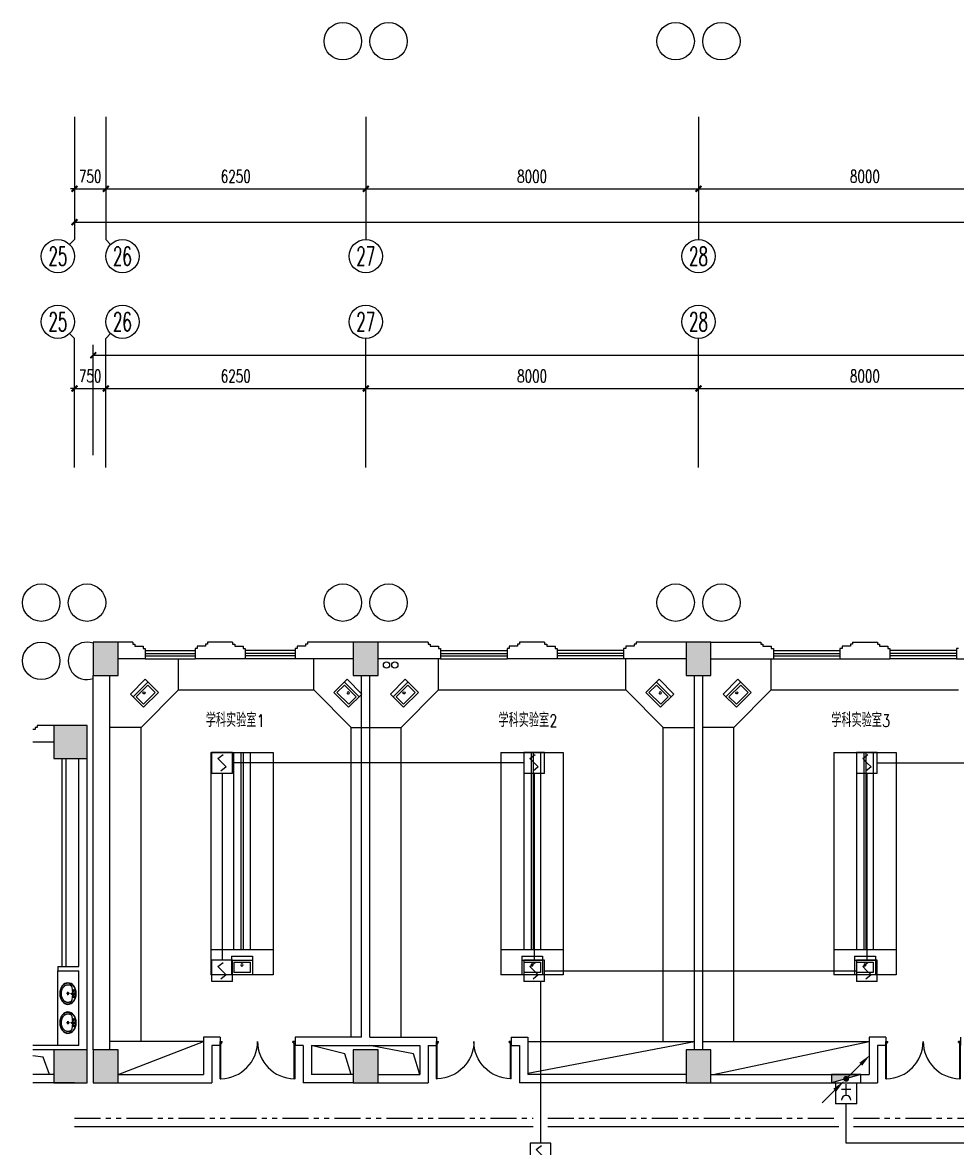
# Model space of a CAD drawing. Extents: x 190999 to 918899, y -200814 to 215286.
# Drawn here: x 563535 to 586010, y 9911 to 36986 of the extents above; entities that cross this region are included whole.
import ezdxf
from ezdxf.enums import TextEntityAlignment as Align

# ---------------------------------------------------------------- set-up
doc = ezdxf.new("R2010")
doc.units = 0
doc.header["$LTSCALE"] = 1000
doc.header["$MEASUREMENT"] = 0
doc.linetypes.add('PHANTOM2', pattern=[1.25, 0.625, -0.125, 0.125, -0.125, 0.125, -0.125])
doc.layers.get('Defpoints').update_dxf_attribs({"color": 1})
for name, color, linetype in [('00-EQUIP', 3, 'Continuous'), ('00-LWIRE', 4, 'Continuous'), ('00-WIRE-4', 6, 'Continuous'), ('A-卫生间', 250, 'Continuous'), ('A-墙线', 2, 'Continuous'), ('A-外包装修', 250, 'Continuous'), ('A-外窗', 145, 'Continuous'), ('A-家具', 250, 'Continuous'), ('A-门', 167, 'Continuous'), ('AXIS', 3, 'Continuous'), ('AXIS_TEXT', 7, 'Continuous'), ('COLUMN', 2, 'Continuous'), ('EQUIP_消火栓', 1, 'Continuous'), ('PUB_HATCH', 250, 'Continuous'), ('房间名称', 7, 'Continuous'), ('洞口线', 165, 'Continuous'), ('雨水管', 151, 'Continuous')]:
    doc.layers.add(name, color=color, linetype=linetype)
doc.styles.add('_TCH_AXIS', font='COMPLEX', dxfattribs={"bigfont": 'GBCBIG'})
doc.styles.add('_TCH_DIM', font='SIMPLEX', dxfattribs={"bigfont": 'GBCBIG'})
doc.styles.add('COMPLEX', font='COMPLEX')
doc.styles.add('DIM_FONT', font='SIMPLEX', dxfattribs={"width": 0.7, "bigfont": 'GBCBIG'})
doc.styles.get("Standard").update_dxf_attribs({"font": 'simhei.ttf'})
doc.styles.add('XXK', font='romans.shx', dxfattribs={"width": 0.75, "bigfont": 'hzf.shx'})
doc.styles.add('zz-1', font='arial.ttf', dxfattribs={"width": 0.8})
doc.linetypes.add('BIG-DLINE', pattern='A,1,-0.15,["D",XXK,S=0.2,R=0,X=-0.1,Y=-0.09],-0.2', length=1.35)
doc.dimstyles.new('DIMN', dxfattribs={"dimtxt": 300, "dimasz": 100, "dimexe": 250, "dimexo": 300, "dimgap": 150, "dimtad": 1, "dimdec": 0, "dimzin": 0, "dimdsep": 46, "dimtxsty": 'DIM_FONT', "dimblk": 'ARCHTICK', "dimcen": 0.09, "dimclrt": 7, "dimazin": 2, "dimtfac": 1, "dimtdec": 0, "dimtix": 1, "dimtmove": 2, "dimatfit": 3, "dimfxl": 0, "dimtolj": 1, "dimtzin": 0, "dimarcsym": 0})

# ---------------------------------------------------------------- blocks, each defined once
blk = doc.blocks.new('m1800')
at = {"layer": 'A-墙线'}
for p, q in [((-900, -100), (-900, 100)), ((900, -100), (900, 100))]:
    blk.add_line(p, q, dxfattribs=at)
at = {"layer": 'A-门'}
for p, q in [((-900, 900), (-900, 0)), ((-900, 900), (-880, 900)), ((-880, 900), (-880, 50)), ((880, 900), (880, 50)), ((900, 900), (880, 900)), ((900, 900), (900, 0)), ((-900, 50), (-870, 50)), ((-900, 0), (-850, 0)), ((-870, 50), (-870, 30)), ((-870, 30), (-850, 30)), ((-850, 30), (-850, 0)), ((850, 30), (850, 0)), ((870, 30), (850, 30)), ((900, 0), (850, 0)), ((870, 50), (870, 30)), ((900, 50), (870, 50))]:
    blk.add_line(p, q, dxfattribs=at)
for centre, start, end in [((-900, 0), 0, 88.7267), ((900, 0), 91.2733, 180)]:
    blk.add_arc(centre, 900, start, end, dxfattribs=at)
blk = doc.blocks.new('手盆')
at = {"layer": 'A-卫生间'}
for p, q in [((113, 12), (46, 16)), ((160, 0), (235, 0)), ((198, -37), (198, 38)), ((113, -11), (46, -16))]:
    blk.add_line(p, q, dxfattribs=at)
for centre, major_axis, ratio, start_param, end_param in [((198, 0), (0, 259), 0.763797, 3.141593, 9.424778), ((194, 0), (0, 259), 0.413212, 0.351725, 1.519021), ((106, 0), (0, 13.9), 0.9, 3.760941, 5.663837), ((194, 0), (0, 259), 0.413212, 1.620217, 2.789865)]:
    blk.add_ellipse(centre, major_axis=major_axis, ratio=ratio, start_param=start_param, end_param=end_param, dxfattribs=at)
for centre, major_axis in [((46, 0), (0, 15.8)), ((56, 71), (0, 20.6)), ((56, 71), (0, 15.6)), ((198, 0), (0, 23.4)), ((56, -71), (0, 20.6)), ((56, -71), (0, 15.6))]:
    blk.add_ellipse(centre, major_axis=major_axis, ratio=0.9, dxfattribs=at)
for points, knots in [([(198, -249), (204, -249), (211, -249), (228, -246), (239, -243), (260, -236), (270, -231), (290, -218), (299, -211), (317, -194), (325, -185), (340, -164), (347, -153), (360, -129), (365, -116), (374, -90), (378, -76), (383, -48), (385, -34), (387, -5), (387, 9), (385, 38), (383, 52), (377, 80), (373, 94), (364, 120), (358, 133), (345, 156), (338, 167), (323, 187), (314, 197), (296, 213), (287, 220), (267, 232), (257, 237), (236, 244), (225, 247), (204, 249), (193, 249), (171, 247), (161, 245), (140, 237), (129, 232), (110, 221), (100, 213), (82, 197), (74, 188), (58, 168), (51, 157), (38, 133), (32, 121), (23, 95), (19, 81), (13, 53), (11, 39), (9, 10), (9, -4), (10, -33), (12, -47), (18, -75), (21, -89), (30, -115), (36, -128), (48, -152), (55, -163), (70, -184), (78, -193), (96, -210), (105, -218), (125, -230), (135, -235), (156, -243), (167, -246), (184, -249), (191, -249), (198, -249)], [0, 0, 0, 0, 0.105369, 0.105369, 0.278747, 0.278747, 0.452125, 0.452125, 0.625504, 0.625504, 0.798882, 0.798882, 0.97226, 0.97226, 1.145639, 1.145639, 1.319017, 1.319017, 1.492395, 1.492395, 1.665774, 1.665774, 1.839152, 1.839152, 2.01253, 2.01253, 2.185909, 2.185909, 2.359287, 2.359287, 2.532665, 2.532665, 2.706044, 2.706044, 2.879422, 2.879422, 3.0528, 3.0528, 3.226179, 3.226179, 3.399557, 3.399557, 3.572935, 3.572935, 3.746313, 3.746313, 3.919692, 3.919692, 4.09307, 4.09307, 4.266448, 4.266448, 4.439827, 4.439827, 4.613205, 4.613205, 4.786583, 4.786583, 4.959962, 4.959962, 5.13334, 5.13334, 5.306718, 5.306718, 5.480097, 5.480097, 5.653475, 5.653475, 5.826853, 5.826853, 6.000232, 6.000232, 6.17361, 6.17361, 6.283185, 6.283185, 6.283185, 6.283185]), ([(119, -185), (121, -187), (123, -188), (130, -193), (135, -196), (146, -202), (152, -205), (163, -209), (169, -210), (180, -213), (186, -214), (194, -214), (196, -214), (198, -214), (204, -214), (209, -214), (222, -212), (229, -210), (241, -206), (245, -204), (254, -200), (259, -197), (269, -191), (275, -187), (286, -178), (291, -173), (300, -162), (304, -158), (314, -145), (319, -137), (327, -123), (329, -118), (334, -107), (336, -101), (341, -89), (343, -83), (346, -71), (348, -64), (351, -49), (352, -40), (354, -22), (355, -13), (355, 5), (355, 14), (354, 32), (352, 41), (349, 58), (348, 66), (343, 81), (341, 89), (335, 104), (332, 111), (326, 125), (322, 132), (314, 144), (310, 150), (301, 162), (296, 167), (287, 177), (281, 181), (272, 189), (267, 192), (256, 199), (250, 202), (238, 207), (233, 209), (223, 211), (217, 212), (205, 214), (198, 214), (186, 213), (181, 213), (171, 211), (166, 210), (151, 205), (141, 200), (128, 191), (123, 188), (119, 185)], [5.740897, 5.740897, 5.740897, 5.740897, 5.780874, 5.780874, 5.896829, 5.896829, 6.012784, 6.012784, 6.128739, 6.128739, 6.240697, 6.240697, 6.283185, 6.283185, 6.283185, 6.399826, 6.399826, 6.5409, 6.5409, 6.634, 6.634, 6.7271, 6.7271, 6.852188, 6.852188, 6.977276, 6.977276, 7.077377, 7.077377, 7.229977, 7.229977, 7.317389, 7.317389, 7.404801, 7.404801, 7.497094, 7.497094, 7.589386, 7.589386, 7.712334, 7.712334, 7.835281, 7.835281, 7.958228, 7.958228, 8.081175, 8.081175, 8.194983, 8.194983, 8.30879, 8.30879, 8.422598, 8.422598, 8.537599, 8.537599, 8.6526, 8.6526, 8.767602, 8.767602, 8.884432, 8.884432, 8.982435, 8.982435, 9.119467, 9.119467, 9.224191, 9.224191, 9.328914, 9.328914, 9.470087, 9.470087, 9.571187, 9.571187, 9.672288, 9.672288, 9.874489, 9.874489, 9.967059, 9.967059, 9.967059, 9.967059])]:
    blk.add_open_spline(points, degree=3, knots=knots, dxfattribs=at)
blk.add_point((46, 0), dxfattribs=at)
blk = doc.blocks.new('$TwtSys$00000434')
for p, q in [((-0.5, 0.5), (-0.5, -0.5)), ((-0.5, -0.5), (0.5, 0.5)), ((0.5, 0.5), (-0.5, 0.5)), ((0.5, -0.5), (0.5, 0.5)), ((-0.5, -0.5), (0.5, -0.5))]:
    blk.add_line(p, q)
blk.add_solid([(0.5, -0.5), (0.5, 0.5), (-0.5, -0.5)])
blk = doc.blocks.new('_ArchTick')
at = {"const_width": 0.5}
blk.add_lwpolyline([(-0.7, -0.7), (0.7, 0.7)], dxfattribs=at)
blk = doc.blocks.new('*D1085')
at = {"layer": 'AXIS', "color": 0, "lineweight": -2}
for p, q in [((579785, 26586), (579785, 28436)), ((587785, 26586), (587785, 28436)), ((579785, 28186), (587785, 28186))]:
    blk.add_line(p, q, dxfattribs=at)
at = {"layer": 'Defpoints', "color": 0}
for p in [(587785, 28186), (579785, 26286), (587785, 26286)]:
    blk.add_point(p, dxfattribs=at)
at = {"layer": 'AXIS', "color": 0, "lineweight": -2, "xscale": 100, "yscale": 100, "zscale": 100, "rotation": 180}
blk.add_blockref('_ArchTick', (579785, 28186), dxfattribs=at)
at = {"layer": 'AXIS', "color": 0, "lineweight": -2, "xscale": 100, "yscale": 100, "zscale": 100}
blk.add_blockref('_ArchTick', (587785, 28186), dxfattribs=at)
at = {"layer": 'AXIS', "color": 7, "insert": (583785, 28486), "char_height": 300, "attachment_point": 5, "style": 'DIM_FONT'}
blk.add_mtext('\\A1;8000', dxfattribs=at)
blk = doc.blocks.new('*D1086')
at = {"layer": 'AXIS', "color": 0, "lineweight": -2}
for p, q in [((571785, 26586), (571785, 28436)), ((579785, 26586), (579785, 28436)), ((571785, 28186), (579785, 28186))]:
    blk.add_line(p, q, dxfattribs=at)
at = {"layer": 'Defpoints', "color": 0}
for p in [(579785, 28186), (571785, 26286), (579785, 26286)]:
    blk.add_point(p, dxfattribs=at)
at = {"layer": 'AXIS', "color": 0, "lineweight": -2, "xscale": 100, "yscale": 100, "zscale": 100, "rotation": 180}
blk.add_blockref('_ArchTick', (571785, 28186), dxfattribs=at)
at = {"layer": 'AXIS', "color": 0, "lineweight": -2, "xscale": 100, "yscale": 100, "zscale": 100}
blk.add_blockref('_ArchTick', (579785, 28186), dxfattribs=at)
at = {"layer": 'AXIS', "color": 7, "insert": (575785, 28486), "char_height": 300, "attachment_point": 5, "style": 'DIM_FONT'}
blk.add_mtext('\\A1;8000', dxfattribs=at)
blk = doc.blocks.new('*D1087')
at = {"layer": 'AXIS', "color": 0, "lineweight": -2}
for p, q in [((565535, 26586), (565535, 28436)), ((571785, 26586), (571785, 28436)), ((565535, 28186), (571785, 28186))]:
    blk.add_line(p, q, dxfattribs=at)
at = {"layer": 'Defpoints', "color": 0}
for p in [(571785, 28186), (565535, 26286), (571785, 26286)]:
    blk.add_point(p, dxfattribs=at)
at = {"layer": 'AXIS', "color": 0, "lineweight": -2, "xscale": 100, "yscale": 100, "zscale": 100, "rotation": 180}
blk.add_blockref('_ArchTick', (565535, 28186), dxfattribs=at)
at = {"layer": 'AXIS', "color": 0, "lineweight": -2, "xscale": 100, "yscale": 100, "zscale": 100}
blk.add_blockref('_ArchTick', (571785, 28186), dxfattribs=at)
at = {"layer": 'AXIS', "color": 7, "insert": (568660, 28486), "char_height": 300, "attachment_point": 5, "style": 'DIM_FONT'}
blk.add_mtext('\\A1;6250', dxfattribs=at)
blk = doc.blocks.new('*D1088')
at = {"layer": 'AXIS', "color": 0, "lineweight": -2}
for p, q in [((564785, 26586), (564785, 28436)), ((565535, 26586), (565535, 28436)), ((564785, 28186), (564685, 28186)), ((564785, 28186), (565535, 28186)), ((565535, 28186), (565635, 28186))]:
    blk.add_line(p, q, dxfattribs=at)
at = {"layer": 'Defpoints', "color": 0}
for p in [(565535, 28186), (564785, 26286), (565535, 26286)]:
    blk.add_point(p, dxfattribs=at)
at = {"layer": 'AXIS', "color": 0, "lineweight": -2, "xscale": 100, "yscale": 100, "zscale": 100}
blk.add_blockref('_ArchTick', (564785, 28186), dxfattribs=at)
at = {"layer": 'AXIS', "color": 0, "lineweight": -2, "xscale": 100, "yscale": 100, "zscale": 100, "rotation": 180}
blk.add_blockref('_ArchTick', (565535, 28186), dxfattribs=at)
at = {"layer": 'AXIS', "color": 7, "insert": (565160, 28486), "char_height": 300, "attachment_point": 5, "style": 'DIM_FONT'}
blk.add_mtext('\\A1;750', dxfattribs=at)
blk = doc.blocks.new('*D1089')
at = {"layer": 'AXIS', "color": 0, "lineweight": -2}
for p, q in [((565235, 26586), (565235, 29236)), ((565235, 28986), (642484, 28986)), ((642484, 26586), (642484, 29236))]:
    blk.add_line(p, q, dxfattribs=at)
at = {"layer": 'Defpoints', "color": 0}
for p in [(642484, 28986), (565235, 26286), (642484, 26286)]:
    blk.add_point(p, dxfattribs=at)
at = {"layer": 'AXIS', "color": 0, "lineweight": -2, "xscale": 100, "yscale": 100, "zscale": 100, "rotation": 180}
blk.add_blockref('_ArchTick', (565235, 28986), dxfattribs=at)
at = {"layer": 'AXIS', "color": 0, "lineweight": -2, "xscale": 100, "yscale": 100, "zscale": 100}
blk.add_blockref('_ArchTick', (642484, 28986), dxfattribs=at)
at = {"layer": 'AXIS', "color": 7, "insert": (603859, 29286), "char_height": 300, "attachment_point": 5, "style": 'DIM_FONT'}
blk.add_mtext('\\A1;77250', dxfattribs=at)
blk = doc.blocks.new('*D1153')
at = {"layer": 'AXIS', "color": 0, "lineweight": -2}
for p, q in [((579785, 34386), (579785, 32736)), ((587785, 34386), (587785, 32736)), ((579785, 32986), (587785, 32986))]:
    blk.add_line(p, q, dxfattribs=at)
at = {"layer": 'Defpoints', "color": 0}
for p in [(579785, 34686), (587785, 34686), (587785, 32986)]:
    blk.add_point(p, dxfattribs=at)
at = {"layer": 'AXIS', "color": 0, "lineweight": -2, "xscale": 100, "yscale": 100, "zscale": 100, "rotation": 180}
blk.add_blockref('_ArchTick', (579785, 32986), dxfattribs=at)
at = {"layer": 'AXIS', "color": 0, "lineweight": -2, "xscale": 100, "yscale": 100, "zscale": 100}
blk.add_blockref('_ArchTick', (587785, 32986), dxfattribs=at)
at = {"layer": 'AXIS', "color": 7, "insert": (583785, 33286), "char_height": 300, "attachment_point": 5, "style": 'DIM_FONT'}
blk.add_mtext('\\A1;8000', dxfattribs=at)
blk = doc.blocks.new('*D1154')
at = {"layer": 'AXIS', "color": 0, "lineweight": -2}
for p, q in [((571785, 34386), (571785, 32736)), ((579785, 34386), (579785, 32736)), ((571785, 32986), (579785, 32986))]:
    blk.add_line(p, q, dxfattribs=at)
at = {"layer": 'Defpoints', "color": 0}
for p in [(571785, 34686), (579785, 34686), (579785, 32986)]:
    blk.add_point(p, dxfattribs=at)
at = {"layer": 'AXIS', "color": 0, "lineweight": -2, "xscale": 100, "yscale": 100, "zscale": 100, "rotation": 180}
blk.add_blockref('_ArchTick', (571785, 32986), dxfattribs=at)
at = {"layer": 'AXIS', "color": 0, "lineweight": -2, "xscale": 100, "yscale": 100, "zscale": 100}
blk.add_blockref('_ArchTick', (579785, 32986), dxfattribs=at)
at = {"layer": 'AXIS', "color": 7, "insert": (575785, 33286), "char_height": 300, "attachment_point": 5, "style": 'DIM_FONT'}
blk.add_mtext('\\A1;8000', dxfattribs=at)
blk = doc.blocks.new('*D1155')
at = {"layer": 'AXIS', "color": 0, "lineweight": -2}
for p, q in [((565535, 34386), (565535, 32736)), ((571785, 34386), (571785, 32736)), ((565535, 32986), (571785, 32986))]:
    blk.add_line(p, q, dxfattribs=at)
at = {"layer": 'Defpoints', "color": 0}
for p in [(565535, 34686), (571785, 34686), (571785, 32986)]:
    blk.add_point(p, dxfattribs=at)
at = {"layer": 'AXIS', "color": 0, "lineweight": -2, "xscale": 100, "yscale": 100, "zscale": 100, "rotation": 180}
blk.add_blockref('_ArchTick', (565535, 32986), dxfattribs=at)
at = {"layer": 'AXIS', "color": 0, "lineweight": -2, "xscale": 100, "yscale": 100, "zscale": 100}
blk.add_blockref('_ArchTick', (571785, 32986), dxfattribs=at)
at = {"layer": 'AXIS', "color": 7, "insert": (568660, 33286), "char_height": 300, "attachment_point": 5, "style": 'DIM_FONT'}
blk.add_mtext('\\A1;6250', dxfattribs=at)
blk = doc.blocks.new('*D1156')
at = {"layer": 'AXIS', "color": 0, "lineweight": -2}
for p, q in [((564785, 34386), (564785, 32736)), ((565535, 34386), (565535, 32736)), ((564785, 32986), (564685, 32986)), ((564785, 32986), (565535, 32986)), ((565535, 32986), (565635, 32986))]:
    blk.add_line(p, q, dxfattribs=at)
at = {"layer": 'Defpoints', "color": 0}
for p in [(564785, 34686), (565535, 34686), (565535, 32986)]:
    blk.add_point(p, dxfattribs=at)
at = {"layer": 'AXIS', "color": 0, "lineweight": -2, "xscale": 100, "yscale": 100, "zscale": 100}
blk.add_blockref('_ArchTick', (564785, 32986), dxfattribs=at)
at = {"layer": 'AXIS', "color": 0, "lineweight": -2, "xscale": 100, "yscale": 100, "zscale": 100, "rotation": 180}
blk.add_blockref('_ArchTick', (565535, 32986), dxfattribs=at)
at = {"layer": 'AXIS', "color": 7, "insert": (565160, 33286), "char_height": 300, "attachment_point": 5, "style": 'DIM_FONT'}
blk.add_mtext('\\A1;750', dxfattribs=at)
blk = doc.blocks.new('*D1157')
at = {"layer": 'AXIS', "color": 0, "lineweight": -2}
for p, q in [((564785, 34386), (564785, 31936)), ((638085, 34386), (638085, 31936)), ((564785, 32186), (638085, 32186))]:
    blk.add_line(p, q, dxfattribs=at)
at = {"layer": 'Defpoints', "color": 0}
for p in [(564785, 34686), (638085, 34686), (638085, 32186)]:
    blk.add_point(p, dxfattribs=at)
at = {"layer": 'AXIS', "color": 0, "lineweight": -2, "xscale": 100, "yscale": 100, "zscale": 100, "rotation": 180}
blk.add_blockref('_ArchTick', (564785, 32186), dxfattribs=at)
at = {"layer": 'AXIS', "color": 0, "lineweight": -2, "xscale": 100, "yscale": 100, "zscale": 100}
blk.add_blockref('_ArchTick', (638085, 32186), dxfattribs=at)
at = {"layer": 'AXIS', "color": 7, "insert": (601435, 32486), "char_height": 300, "attachment_point": 5, "style": 'DIM_FONT'}
blk.add_mtext('\\A1;73300', dxfattribs=at)
blk = doc.blocks.new('_AXISO')
blk.add_circle((0, 0), 0.5)
at = {"layer": 'AXIS_TEXT', "style": 'COMPLEX', "width": 1.041667}
blk.add_attdef('A', text='', height=0.56, dxfattribs=at).set_placement((-0.25, -0.28), (0.25, -0.28), align=Align.FIT)
blk = doc.blocks.new('$plan$00001609')
at = {"linetype": 'Continuous'}
for p, q in [((0, -251), (0, 251)), ((0, 251), (450, 251)), ((93, -251), (93, 251)), ((146, -199), (146, 199)), ((146, 199), (397, 199)), ((397, 199), (397, -199)), ((450, 251), (450, -251)), ((0, -251), (450, -251)), ((146, -199), (397, -199))]:
    blk.add_line(p, q, dxfattribs=at)
blk.add_line((238, 2), (238, 0))
blk.add_arc((212, 0), 26, 4.716, 0, dxfattribs=at)
at = {"style": 'zz-1'}
for tag in ['YSIZE', 'XSIZE']:
    blk.add_attdef(tag, (0, 0), '', height=0.5, dxfattribs=at)
blk = doc.blocks.new('_LINKPT1')
at = {"color": 0}
blk.add_line((0, 0), (0, 0), dxfattribs=at)
blk = doc.blocks.new('J62IR8YJ')
for p, q in [((-0.5, 1), (0.5, 1)), ((-0.5, 0), (-0.5, 1)), ((0, 0.598), (0, 0.06)), ((0.5, 1), (0.5, 0)), ((0.5, 0), (-0.5, 0)), ((-0.231, 0.312), (0.231, 0.312))]:
    blk.add_line(p, q)
at = {"const_width": 0.04, "flags": 128}
blk.add_lwpolyline([(-0.5, 0), (-0.5, 1), (0.5, 1), (0.5, 0)], close=True, dxfattribs=at)
blk.add_arc((0, 0.829), 0.231, 180, 0)
at = {"xscale": 0.002, "yscale": 0.00200000000000955, "zscale": 0.002}
for p in [(0, 1), (-0.5, 0.5), (0, 0), (0.5, 0.5)]:
    blk.add_blockref('_LINKPT1', p, dxfattribs=at)
at = {"flags": 9}
blk.add_attdef('A', (0, 0), '', height=0.00002, dxfattribs=at)
blk = doc.blocks.new('3S1KCGW2')
for p, q in [((0.5, 0.5), (-0.5, 0.5)), ((-0.5, 0.5), (-0.5, -0.5)), ((-0.2, 0.2), (0.05, 0.4)), ((0, 0), (-0.2, 0.2)), ((0, 0), (0.2, -0.2)), ((0.5, -0.5), (0.5, 0.5)), ((-0.5, -0.5), (0.5, -0.5)), ((0.2, -0.2), (-0.05, -0.4))]:
    blk.add_line(p, q)
at = {"const_width": 0.04, "flags": 128}
blk.add_lwpolyline([(-0.5, -0.5), (-0.5, 0.5), (0.5, 0.5), (0.5, -0.5)], close=True, dxfattribs=at)
at = {"xscale": 0.002, "yscale": 0.002, "zscale": 0.002}
for p in [(-0.5, 0), (0, 0.5), (0.5, 0), (0, -0.5)]:
    blk.add_blockref('_LINKPT1', p, dxfattribs=at)
at = {"flags": 9}
blk.add_attdef('A', (0, 0), '', height=0.00002, dxfattribs=at)
blk = doc.blocks.new('_WRLD1L')
for p, q in [((0.7, 0.7), (0, 0)), ((0.104, 0.104), (0.104, 0.104)), ((-0.104, -0.104), (-0.104, -0.104))]:
    blk.add_line(p, q)
at = {"const_width": 0.142}
blk.add_lwpolyline([(-0.071, 0, 1), (0.071, 0, 1)], format="xyb", close=True, dxfattribs=at)
blk.add_solid([(0.63, 0.77), (0.77, 0.63), (1.15, 1.15)])
at = {"width": 0.8, "flags": 9}
blk.add_attdef('A', (0, 0), '', height=0.00002, dxfattribs=at)
blk = doc.blocks.new('_WRLD10L')
for p, q in [((1.15, 1.15), (0.55, 0.55)), ((0.104, 0.104), (0.104, 0.104)), ((-0.104, -0.104), (-0.104, -0.104))]:
    blk.add_line(p, q)
at = {"const_width": 0.142}
blk.add_lwpolyline([(-0.071, 0, 1), (0.071, 0, 1)], format="xyb", close=True, dxfattribs=at)
blk.add_solid([(0.62, 0.48), (0.48, 0.62), (0.1, 0.1)])
at = {"width": 0.8, "flags": 9}
blk.add_attdef('A', (0, 0), '', height=0.00002, dxfattribs=at)

msp = doc.modelspace()

# ---------------------------------------------------------------- hatches: boundary and pattern name
at = {"layer": 'PUB_HATCH'}
for points in [[(565234.6, 21286.5), (565834.6, 21286.5), (565834.6, 22086.5), (565234.6, 22086.5)], [(571484.6, 21286.5), (572084.6, 21286.5), (572084.6, 22086.5), (571484.6, 22086.5)], [(579484.6, 21286.5), (580084.6, 21286.5), (580084.6, 22086.5), (579484.6, 22086.5)], [(564284.6, 19286.5), (565084.6, 19286.5), (565084.6, 20086.5), (564284.6, 20086.5)], [(564284.6, 11486.5), (565084.6, 11486.5), (565084.6, 12286.5), (564284.6, 12286.5)], [(565234.6, 11486.5), (565834.6, 11486.5), (565834.6, 12286.5), (565234.6, 12286.5)], [(571484.6, 11486.5), (572084.6, 11486.5), (572084.6, 12286.5), (571484.6, 12286.5)], [(579484.6, 11486.5), (580084.6, 11486.5), (580084.6, 12286.5), (579484.6, 12286.5)]]:
    msp.add_hatch(color=256, dxfattribs=at).paths.add_polyline_path(points)

# ---------------------------------------------------------------- linework, layer by layer
at = {"layer": '00-WIRE-4'}
for p, q in [((575582.9, 19186.5), (568580.2, 19186.5)), ((584082.9, 19186.5), (591467.9, 19186.5)), ((568330.2, 18936.5), (568330.2, 14436.5)), ((575832.9, 18936.5), (575832.9, 14436.5)), ((583832.9, 18936.5), (583832.9, 14436.5)), ((576082.9, 14186.5), (583582.9, 14186.5)), ((575984.6, 13936.5), (575984.6, 10036.5)), ((583334.3, 10036.5), (583334.3, 10986.5)), ((587267.9, 10036.5), (583334.3, 10036.5))]:
    msp.add_line(p, q, dxfattribs=at)
at = {"layer": '00-WIRE-4', "linetype": 'PHANTOM2'}
for p, q in [((564784.6, 10636.5), (575809.6, 10636.5)), ((576159.6, 10636.5), (583159.3, 10636.5)), ((583509.3, 10636.5), (608059.9, 10636.5))]:
    msp.add_line(p, q, dxfattribs=at)
at = {"layer": '00-WIRE-4', "linetype": 'BIG-DLINE'}
for p, q in [((564784.6, 10436.5), (575809.6, 10436.5)), ((576159.6, 10436.5), (583159.3, 10436.5)), ((583509.3, 10436.5), (608059.9, 10436.5))]:
    msp.add_line(p, q, dxfattribs=at)
at = {"layer": 'A-卫生间'}
for p, q in [((564484.6, 14286.5), (564484.6, 19286.5)), ((564584.6, 14286.5), (564584.6, 19286.5)), ((564384.6, 12386.5), (564384.6, 14186.5))]:
    msp.add_line(p, q, dxfattribs=at)
at = {"layer": 'A-墙线'}
for p, q in [((566184.6, 22086.5), (565834.6, 22086.5)), ((566184.6, 22086.5), (566184.6, 22036.5)), ((566184.6, 22036.5), (566234.6, 22036.5)), ((566234.6, 22036.5), (566234.6, 21986.5)), ((566234.6, 21986.5), (566434.6, 21986.5)), ((566434.6, 21986.5), (566434.6, 21936.5)), ((566434.6, 21936.5), (566484.6, 21936.5)), ((566484.6, 21936.5), (566484.6, 21686.5)), ((567734.6, 21936.5), (567684.6, 21936.5)), ((567684.6, 21936.5), (567684.6, 21686.5)), ((567734.6, 21986.5), (567734.6, 21936.5)), ((567934.6, 21986.5), (567734.6, 21986.5)), ((567934.6, 22036.5), (567934.6, 21986.5)), ((567984.6, 22036.5), (567934.6, 22036.5)), ((568584.6, 22086.5), (567984.6, 22086.5)), ((567984.6, 22086.5), (567984.6, 22036.5)), ((568584.6, 22086.5), (568584.6, 22036.5)), ((568584.6, 22036.5), (568634.6, 22036.5)), ((568634.6, 22036.5), (568634.6, 21986.5)), ((568634.6, 21986.5), (568834.6, 21986.5)), ((568834.6, 21986.5), (568834.6, 21936.5)), ((568834.6, 21936.5), (568884.6, 21936.5)), ((568884.6, 21936.5), (568884.6, 21686.5)), ((570134.6, 21936.5), (570084.6, 21936.5)), ((570084.6, 21936.5), (570084.6, 21686.5)), ((570134.6, 21986.5), (570134.6, 21936.5)), ((570334.6, 21986.5), (570134.6, 21986.5)), ((570334.6, 22036.5), (570334.6, 21986.5)), ((570384.6, 22036.5), (570334.6, 22036.5)), ((571484.6, 22086.5), (570384.6, 22086.5)), ((570384.6, 22086.5), (570384.6, 22036.5)), ((573284.6, 22086.5), (572084.6, 22086.5)), ((573284.6, 22086.5), (573284.6, 22036.5)), ((573284.6, 22036.5), (573334.6, 22036.5)), ((573334.6, 22036.5), (573334.6, 21986.5)), ((573334.6, 21986.5), (573534.6, 21986.5)), ((573534.6, 21986.5), (573534.6, 21936.5)), ((573534.6, 21936.5), (573584.6, 21936.5)), ((573584.6, 21936.5), (573584.6, 21686.5)), ((575234.6, 21936.5), (575184.6, 21936.5)), ((575184.6, 21936.5), (575184.6, 21686.5)), ((575234.6, 21986.5), (575234.6, 21936.5)), ((575434.6, 21986.5), (575234.6, 21986.5)), ((575434.6, 22036.5), (575434.6, 21986.5)), ((575484.6, 22036.5), (575434.6, 22036.5)), ((576084.6, 22086.5), (575484.6, 22086.5)), ((575484.6, 22086.5), (575484.6, 22036.5)), ((576084.6, 22086.5), (576084.6, 22036.5)), ((576084.6, 22036.5), (576134.6, 22036.5)), ((576134.6, 22036.5), (576134.6, 21986.5)), ((576134.6, 21986.5), (576334.6, 21986.5)), ((576334.6, 21986.5), (576334.6, 21936.5)), ((576334.6, 21936.5), (576384.6, 21936.5)), ((576384.6, 21936.5), (576384.6, 21686.5)), ((578034.6, 21936.5), (577984.6, 21936.5)), ((577984.6, 21936.5), (577984.6, 21686.5)), ((578034.6, 21986.5), (578034.6, 21936.5)), ((578234.6, 21986.5), (578034.6, 21986.5)), ((578234.6, 22036.5), (578234.6, 21986.5)), ((578284.6, 22036.5), (578234.6, 22036.5)), ((579484.6, 22086.5), (578284.6, 22086.5)), ((578284.6, 22086.5), (578284.6, 22036.5)), ((580084.6, 22086.5), (581284.6, 22086.5)), ((581284.6, 22086.5), (581284.6, 22036.5)), ((581284.6, 22036.5), (581334.6, 22036.5)), ((581334.6, 22036.5), (581334.6, 21986.5)), ((581334.6, 21986.5), (581534.6, 21986.5)), ((581534.6, 21986.5), (581534.6, 21936.5)), ((581534.6, 21936.5), (581584.6, 21936.5)), ((581584.6, 21936.5), (581584.6, 21686.5)), ((583234.6, 21936.5), (583184.6, 21936.5)), ((583184.6, 21936.5), (583184.6, 21686.5)), ((583234.6, 21986.5), (583234.6, 21936.5)), ((583434.6, 21986.5), (583234.6, 21986.5)), ((583434.6, 22036.5), (583434.6, 21986.5)), ((583484.6, 22036.5), (583434.6, 22036.5)), ((583484.6, 22086.5), (584084.6, 22086.5)), ((583484.6, 22086.5), (583484.6, 22036.5)), ((584084.6, 22086.5), (584084.6, 22036.5)), ((584084.6, 22036.5), (584134.6, 22036.5)), ((584134.6, 22036.5), (584134.6, 21986.5)), ((584134.6, 21986.5), (584334.6, 21986.5)), ((584334.6, 21986.5), (584334.6, 21936.5)), ((584334.6, 21936.5), (584384.6, 21936.5)), ((584384.6, 21936.5), (584384.6, 21686.5)), ((586034.6, 21936.5), (585984.6, 21936.5)), ((585984.6, 21936.5), (585984.6, 21686.5)), ((566484.6, 21686.5), (565834.6, 21686.5)), ((568884.6, 21686.5), (567684.6, 21686.5)), ((571484.6, 21686.5), (570084.6, 21686.5)), ((573584.6, 21686.5), (572084.6, 21686.5)), ((576384.6, 21686.5), (575184.6, 21686.5)), ((579484.6, 21686.5), (577984.6, 21686.5)), ((580084.6, 21686.5), (581584.6, 21686.5)), ((583184.6, 21686.5), (584384.6, 21686.5)), ((585984.6, 21686.5), (587484.6, 21686.5)), ((565234.6, 12286.5), (565234.6, 21286.5)), ((565634.6, 12286.5), (565634.6, 21286.5)), ((571684.6, 12586.5), (571684.6, 21286.5)), ((571884.6, 12586.5), (571884.6, 21286.5)), ((579684.6, 12286.5), (579684.6, 21286.5)), ((579884.6, 12286.5), (579884.6, 21286.5)), ((563834.6, 20036.5), (563834.6, 19986.5)), ((563884.6, 20036.5), (563834.6, 20036.5)), ((564284.6, 20086.5), (563884.6, 20086.5)), ((563884.6, 20086.5), (563884.6, 20036.5)), ((563834.6, 19986.5), (563784.6, 19986.5)), ((563784.6, 19686.5), (564284.6, 19686.5)), ((564884.6, 14286.5), (564884.6, 19286.5)), ((565084.6, 12286.5), (565084.6, 19286.5)), ((564384.6, 14286.5), (564884.6, 14286.5)), ((564384.6, 14286.5), (564384.6, 14186.5)), ((564384.6, 14186.5), (564884.6, 14186.5)), ((564884.6, 12386.5), (564884.6, 14186.5)), ((568284.6, 12586.5), (567884.6, 12586.5)), ((567884.6, 12586.5), (567884.6, 11686.5)), ((571684.6, 12586.5), (570084.6, 12586.5)), ((571884.6, 12586.5), (573484.6, 12586.5)), ((575284.6, 12586.5), (575684.6, 12586.5)), ((575684.6, 12586.5), (575684.6, 11686.5)), ((584284.6, 12586.5), (583884.6, 12586.5)), ((583884.6, 12586.5), (583884.6, 11686.5)), ((564884.6, 12386.5), (563784.6, 12386.5)), ((564284.6, 12286.5), (563784.6, 12286.5)), ((568284.6, 12386.5), (568084.6, 12386.5)), ((568084.6, 12386.5), (568084.6, 11486.5)), ((570284.6, 12386.5), (570084.6, 12386.5)), ((570284.6, 12386.5), (570284.6, 11486.5)), ((570484.6, 12386.5), (573084.6, 12386.5)), ((570484.6, 12386.5), (570484.6, 11686.5)), ((573084.6, 12386.5), (573084.6, 11686.5)), ((573284.6, 12386.5), (573484.6, 12386.5)), ((573284.6, 12386.5), (573284.6, 11486.5)), ((575284.6, 12386.5), (575484.6, 12386.5)), ((575484.6, 12386.5), (575484.6, 11486.5)), ((584284.6, 12386.5), (584084.6, 12386.5)), ((584084.6, 12386.5), (584084.6, 11486.5)), ((564284.6, 11686.5), (563784.6, 11686.5)), ((565834.6, 11686.5), (567884.6, 11686.5)), ((571484.6, 11686.5), (570484.6, 11686.5)), ((572084.6, 11686.5), (573084.6, 11686.5)), ((579484.6, 11686.5), (575684.6, 11686.5)), ((580084.6, 11686.5), (583884.6, 11686.5)), ((564784.6, 11486.5), (563784.6, 11486.5)), ((565834.6, 11486.5), (568084.6, 11486.5)), ((571484.6, 11486.5), (570284.6, 11486.5)), ((572084.6, 11486.5), (573284.6, 11486.5)), ((579484.6, 11486.5), (575484.6, 11486.5)), ((580084.6, 11486.5), (584084.6, 11486.5))]:
    msp.add_line(p, q, dxfattribs=at)
at = {"layer": 'A-外包装修'}
for centre in [(571234.6, 36536.5), (572334.6, 36536.5), (579234.6, 36536.5), (580334.6, 36536.5), (563984.6, 23036.5), (565084.6, 23036.5), (571234.6, 23036.5), (572334.6, 23036.5), (579234.6, 23036.5), (580334.6, 23036.5), (563984.6, 21636.5)]:
    msp.add_circle(centre, 450, dxfattribs=at)
msp.add_arc((565084.6, 21636.5), 450, 70.52878, 289.47122, dxfattribs=at)
at = {"layer": 'A-外窗'}
for p, q in [((566484.6, 21886.5), (567684.6, 21886.5)), ((566484.6, 21816.5), (567684.6, 21816.5)), ((566484.6, 21756.5), (567684.6, 21756.5)), ((566484.6, 21686.5), (567684.6, 21686.5)), ((570084.6, 21886.5), (568884.6, 21886.5)), ((570084.6, 21816.5), (568884.6, 21816.5)), ((570084.6, 21756.5), (568884.6, 21756.5)), ((570084.6, 21686.5), (568884.6, 21686.5)), ((573584.6, 21886.5), (575184.6, 21886.5)), ((573584.6, 21816.5), (575184.6, 21816.5)), ((573584.6, 21756.5), (575184.6, 21756.5)), ((573584.6, 21686.5), (575184.6, 21686.5)), ((577984.6, 21886.5), (576384.6, 21886.5)), ((577984.6, 21816.5), (576384.6, 21816.5)), ((577984.6, 21756.5), (576384.6, 21756.5)), ((577984.6, 21686.5), (576384.6, 21686.5)), ((581584.6, 21886.5), (583184.6, 21886.5)), ((581584.6, 21816.5), (583184.6, 21816.5)), ((581584.6, 21756.5), (583184.6, 21756.5)), ((581584.6, 21686.5), (583184.6, 21686.5)), ((585984.6, 21886.5), (584384.6, 21886.5)), ((585984.6, 21816.5), (584384.6, 21816.5)), ((585984.6, 21756.5), (584384.6, 21756.5)), ((585984.6, 21686.5), (584384.6, 21686.5))]:
    msp.add_line(p, q, dxfattribs=at)
at = {"layer": 'A-家具'}
for p, q in [((567284.6, 20936.5), (567284.6, 21686.5)), ((570534.6, 20936.5), (570534.6, 21686.5)), ((573534.6, 20936.5), (573534.6, 21686.5)), ((578034.6, 20936.5), (578034.6, 21686.5)), ((581534.6, 20936.5), (581534.6, 21686.5)), ((567284.6, 20936.5), (566384.6, 20036.5)), ((567284.6, 20936.5), (570534.6, 20936.5)), ((570534.6, 20936.5), (571434.6, 20036.5)), ((573534.6, 20936.5), (572634.6, 20036.5)), ((573534.6, 20936.5), (578034.6, 20936.5)), ((578034.6, 20936.5), (578934.6, 20036.5)), ((581534.6, 20936.5), (580634.6, 20036.5)), ((581534.6, 20936.5), (586034.6, 20936.5)), ((566384.6, 20036.5), (565634.6, 20036.5)), ((566384.6, 12486.5), (566384.6, 20036.5)), ((571434.6, 12586.5), (571434.6, 20036.5)), ((571434.6, 20036.5), (572634.6, 20036.5)), ((572634.6, 12586.5), (572634.6, 20036.5)), ((578934.6, 12486.5), (578934.6, 20036.5)), ((578934.6, 20036.5), (579684.6, 20036.5)), ((580634.6, 20036.5), (579884.6, 20036.5)), ((580634.6, 12486.5), (580634.6, 20036.5)), ((568059.6, 19436.5), (569559.6, 19436.5)), ((568059.6, 19436.5), (568059.6, 14086.5)), ((568609.6, 19436.5), (568609.6, 14686.5)), ((568784.6, 19436.5), (568784.6, 14686.5)), ((568834.6, 19436.5), (568834.6, 14686.5)), ((569009.6, 19436.5), (569009.6, 14686.5)), ((569559.6, 19436.5), (569559.6, 14086.5)), ((575034.6, 19436.5), (576534.6, 19436.5)), ((575034.6, 19436.5), (575034.6, 14086.5)), ((575584.6, 19436.5), (575584.6, 14686.5)), ((575759.6, 19436.5), (575759.6, 14686.5)), ((575809.6, 19436.5), (575809.6, 14686.5)), ((575984.6, 19436.5), (575984.6, 14686.5)), ((576534.6, 19436.5), (576534.6, 14086.5)), ((583034.6, 19436.5), (584534.6, 19436.5)), ((583034.6, 19436.5), (583034.6, 14086.5)), ((583584.6, 19436.5), (583584.6, 14686.5)), ((583759.6, 19436.5), (583759.6, 14686.5)), ((583809.6, 19436.5), (583809.6, 14686.5)), ((583984.6, 19436.5), (583984.6, 14686.5)), ((584534.6, 19436.5), (584534.6, 14086.5)), ((569559.6, 14686.5), (568059.6, 14686.5)), ((576534.6, 14686.5), (575034.6, 14686.5)), ((584534.6, 14686.5), (583034.6, 14686.5)), ((569559.6, 14086.5), (568059.6, 14086.5)), ((576534.6, 14086.5), (575034.6, 14086.5)), ((584534.6, 14086.5), (583034.6, 14086.5)), ((567884.6, 12486.5), (565634.6, 12486.5)), ((565834.6, 11686.5), (567884.6, 12486.5)), ((575684.6, 12486.5), (579684.6, 12486.5)), ((575684.6, 11724.6), (579684.6, 12486.5)), ((579884.6, 12486.5), (583884.6, 12486.5)), ((580134.6, 11686.5), (583884.6, 12486.5))]:
    msp.add_line(p, q, dxfattribs=at)
at = {"layer": 'AXIS'}
for p, q in [((564784.6, 34716.5), (564784.6, 31767.4)), ((565534.6, 34716.5), (565534.6, 31767.4)), ((571784.6, 34716.5), (571784.6, 31767.4)), ((579784.6, 34716.5), (579784.6, 31767.4)), ((564667.4, 31650.2), (564784.6, 31767.4)), ((565651.7, 31650.2), (565534.6, 31767.4)), ((564667.4, 29507.3), (564784.6, 29390.2)), ((564784.6, 26286.5), (564784.6, 29390.2)), ((565651.7, 29507.3), (565534.6, 29390.2)), ((565534.6, 26286.5), (565534.6, 29390.2)), ((571784.6, 26286.5), (571784.6, 29390.2)), ((579784.6, 26286.5), (579784.6, 29390.2))]:
    msp.add_line(p, q, dxfattribs=at)
at = {"layer": 'COLUMN'}
for p, q in [((565834.6, 22086.5), (565234.6, 22086.5)), ((565234.6, 22086.5), (565234.6, 21286.5)), ((565834.6, 21286.5), (565834.6, 22086.5)), ((572084.6, 22086.5), (571484.6, 22086.5)), ((571484.6, 22086.5), (571484.6, 21286.5)), ((572084.6, 21286.5), (572084.6, 22086.5)), ((580084.6, 22086.5), (579484.6, 22086.5)), ((579484.6, 22086.5), (579484.6, 21286.5)), ((580084.6, 21286.5), (580084.6, 22086.5)), ((565234.6, 21286.5), (565834.6, 21286.5)), ((571484.6, 21286.5), (572084.6, 21286.5)), ((579484.6, 21286.5), (580084.6, 21286.5)), ((565084.6, 20086.5), (564284.6, 20086.5)), ((564284.6, 20086.5), (564284.6, 19286.5)), ((565084.6, 19286.5), (565084.6, 20086.5)), ((564284.6, 19286.5), (565084.6, 19286.5)), ((565084.6, 12286.5), (564284.6, 12286.5)), ((564284.6, 12286.5), (564284.6, 11486.5)), ((565084.6, 11486.5), (565084.6, 12286.5)), ((565834.6, 12286.5), (565234.6, 12286.5)), ((565234.6, 12286.5), (565234.6, 11486.5)), ((565834.6, 11486.5), (565834.6, 12286.5)), ((572084.6, 12286.5), (571484.6, 12286.5)), ((571484.6, 12286.5), (571484.6, 11486.5)), ((572084.6, 11486.5), (572084.6, 12286.5)), ((580084.6, 12286.5), (579484.6, 12286.5)), ((579484.6, 12286.5), (579484.6, 11486.5)), ((580084.6, 11486.5), (580084.6, 12286.5)), ((564284.6, 11486.5), (565084.6, 11486.5)), ((565234.6, 11486.5), (565834.6, 11486.5)), ((571484.6, 11486.5), (572084.6, 11486.5)), ((579484.6, 11486.5), (580084.6, 11486.5))]:
    msp.add_line(p, q, dxfattribs=at)
at = {"layer": '洞口线', "ltscale": 2}
for points in [[(571434.6, 11686.5), (571280.5, 12184.8), (570484.6, 12386.5)], [(573084.6, 11686.5), (572930.5, 12184.8), (571883.2, 12386.5)], [(564184.6, 11686.5), (564030.5, 12105.2), (563784.6, 12138.3)]]:
    msp.add_lwpolyline(points, dxfattribs=at)
at = {"layer": '雨水管'}
for centre in [(572284.6, 21536.5), (572484.6, 21536.5)]:
    msp.add_circle(centre, 75, dxfattribs=at)

# ---------------------------------------------------------------- block references
at = {"xscale": -1}
for p in [(564824.6, 13636.5), (564824.6, 12936.5)]:
    msp.add_blockref('手盆', p, dxfattribs=at)
at = {"layer": '00-EQUIP', "xscale": 500, "yscale": 500, "zscale": 500}
for p in [(568330.2, 19186.5), (575832.9, 19186.5), (583832.9, 19186.5), (568330.2, 14186.5), (575832.9, 14186.5), (583832.9, 14186.5), (575984.6, 9786.5)]:
    msp.add_blockref('3S1KCGW2', p, dxfattribs=at)
at = {"layer": '00-EQUIP', "xscale": 500, "yscale": 500, "zscale": 500, "rotation": 180}
msp.add_blockref('J62IR8YJ', (583334.3, 11486.5), dxfattribs=at)
at = {"layer": '00-LWIRE', "xscale": 500, "yscale": 500, "zscale": 500}
msp.add_blockref('_WRLD1L', (583334.3, 11586.5), dxfattribs=at)
at = {"layer": '00-LWIRE', "xscale": 500, "yscale": 500, "zscale": 500, "rotation": 180}
msp.add_blockref('_WRLD10L', (583334.3, 11586.5), dxfattribs=at)
at = {"layer": 'A-家具', "yscale": -1, "rotation": 315}
for p in [(566304.2, 21016.8), (572554.3, 21016.8), (580554.2, 21016.8)]:
    msp.add_blockref('$plan$00001609', p, dxfattribs=at)
at = {"layer": 'A-家具'}
for p, rotation in [((571514.9, 21016.8), 225), ((579014.9, 21016.8), 225), ((568809.6, 14536.5), 270), ((575784.6, 14536.5), 270), ((583784.6, 14536.5), 270)]:
    msp.add_blockref('$plan$00001609', p, dxfattribs=dict(at, rotation=rotation))
at = {"layer": 'A-门', "rotation": 180}
for p in [(569184.6, 12486.5), (585184.6, 12486.5)]:
    msp.add_blockref('m1800', p, dxfattribs=at)
at = {"layer": 'A-门', "xscale": -1, "rotation": 180}
msp.add_blockref('m1800', (574384.6, 12486.5), dxfattribs=at)
at = {"layer": 'AXIS'}
ref = msp.add_blockref('_AXISO', (564384.6, 31367.4), dxfattribs=dict(at, xscale=800, yscale=800, zscale=800))
ref.add_attrib('A', '25', dxfattribs={"layer": 'AXIS_TEXT', "height": 452.55, "style": '_TCH_AXIS', "width": 0.617647}).set_placement((564158.3, 31141.1), (564610.9, 31141.1), align=Align.FIT)
ref = msp.add_blockref('_AXISO', (565934.6, 31367.4), dxfattribs=dict(at, xscale=800, yscale=800, zscale=800))
ref.add_attrib('A', '26', dxfattribs={"layer": 'AXIS_TEXT', "height": 452.55, "style": '_TCH_AXIS', "width": 0.617647}).set_placement((565708.3, 31141.1), (566160.9, 31141.1), align=Align.FIT)
ref = msp.add_blockref('_AXISO', (571784.6, 31367.4), dxfattribs=dict(at, xscale=800, yscale=800, zscale=800))
ref.add_attrib('A', '27', dxfattribs={"layer": 'AXIS_TEXT', "height": 452.55, "style": '_TCH_AXIS', "width": 0.617647}).set_placement((571558.3, 31141.1), (572010.9, 31141.1), align=Align.FIT)
ref = msp.add_blockref('_AXISO', (579784.6, 31367.4), dxfattribs=dict(at, xscale=800, yscale=800, zscale=800))
ref.add_attrib('A', '28', dxfattribs={"layer": 'AXIS_TEXT', "height": 452.55, "style": '_TCH_AXIS', "width": 0.617647}).set_placement((579558.3, 31141.1), (580010.9, 31141.1), align=Align.FIT)
ref = msp.add_blockref('_AXISO', (564384.6, 29790.2), dxfattribs=dict(at, xscale=800, yscale=800, zscale=800))
ref.add_attrib('A', '25', dxfattribs={"layer": 'AXIS_TEXT', "height": 452.55, "style": '_TCH_AXIS', "width": 0.617647}).set_placement((564158.3, 29563.9), (564610.9, 29563.9), align=Align.FIT)
ref = msp.add_blockref('_AXISO', (565934.6, 29790.2), dxfattribs=dict(at, xscale=800, yscale=800, zscale=800))
ref.add_attrib('A', '26', dxfattribs={"layer": 'AXIS_TEXT', "height": 452.55, "style": '_TCH_AXIS', "width": 0.617647}).set_placement((565708.3, 29563.9), (566160.9, 29563.9), align=Align.FIT)
ref = msp.add_blockref('_AXISO', (571784.6, 29790.2), dxfattribs=dict(at, xscale=800, yscale=800, zscale=800))
ref.add_attrib('A', '27', dxfattribs={"layer": 'AXIS_TEXT', "height": 452.55, "style": '_TCH_AXIS', "width": 0.617647}).set_placement((571558.3, 29563.9), (572010.9, 29563.9), align=Align.FIT)
ref = msp.add_blockref('_AXISO', (579784.6, 29790.2), dxfattribs=dict(at, xscale=800, yscale=800, zscale=800))
ref.add_attrib('A', '28', dxfattribs={"layer": 'AXIS_TEXT', "height": 452.55, "style": '_TCH_AXIS', "width": 0.617647}).set_placement((579558.3, 29563.9), (580010.9, 29563.9), align=Align.FIT)
at = {"layer": 'EQUIP_消火栓', "xscale": 700, "yscale": 200, "zscale": 700, "rotation": 180}
msp.add_blockref('$TwtSys$00000434', (583334.3, 11586.5), dxfattribs=at)

# ---------------------------------------------------------------- texts
at = {"layer": '房间名称', "style": '_TCH_DIM'}
for p in [(567940.6, 20046.7), (574977.2, 20046.7), (582977.2, 20046.7)]:
    msp.add_text('学科实验室', height=337.59, dxfattribs=at).set_placement(p)
at = {"layer": '房间名称', "style": '_TCH_DIM', "width": 0.705882}
for s, p in [('1', (569169.3, 20046.7)), ('2', (576205.9, 20046.7)), ('3', (584205.9, 20046.7))]:
    msp.add_text(s, height=297.5, dxfattribs=at).set_placement(p)

# ---------------------------------------------------------------- dimensions: what is measured, and where the dimension line sits
at = {"layer": 'AXIS'}
for p1, p2, distance, picture, middle in [((564784.6, 34686.5), (565534.6, 34686.5), -1700, '*D1156', (565159.6, 33286.5)), ((564784.6, 34686.5), (638084.6, 34686.5), -2500, '*D1157', (601434.6, 32486.5)), ((565534.6, 34686.5), (571784.6, 34686.5), -1700, '*D1155', (568659.6, 33286.5)), ((571784.6, 34686.5), (579784.6, 34686.5), -1700, '*D1154', (575784.6, 33286.5)), ((579784.6, 34686.5), (587784.6, 34686.5), -1700, '*D1153', (583784.6, 33286.5)), ((565234.6, 26286.5), (642484.4, 26286.5), 2700, '*D1089', (603859.5, 29286.5)), ((564784.6, 26286.5), (565534.6, 26286.5), 1900, '*D1088', (565159.6, 28486.5)), ((565534.6, 26286.5), (571784.6, 26286.5), 1900, '*D1087', (568659.6, 28486.5)), ((571784.6, 26286.5), (579784.6, 26286.5), 1900, '*D1086', (575784.6, 28486.5)), ((579784.6, 26286.5), (587784.6, 26286.5), 1900, '*D1085', (583784.6, 28486.5))]:
    dim = msp.add_aligned_dim(p1=p1, p2=p2, distance=distance, dimstyle='DIMN', dxfattribs=at)
    dim.commit()
    dim.dimension.update_dxf_attribs({"geometry": picture, "text_midpoint": middle})

doc.saveas('drawing.dxf')
